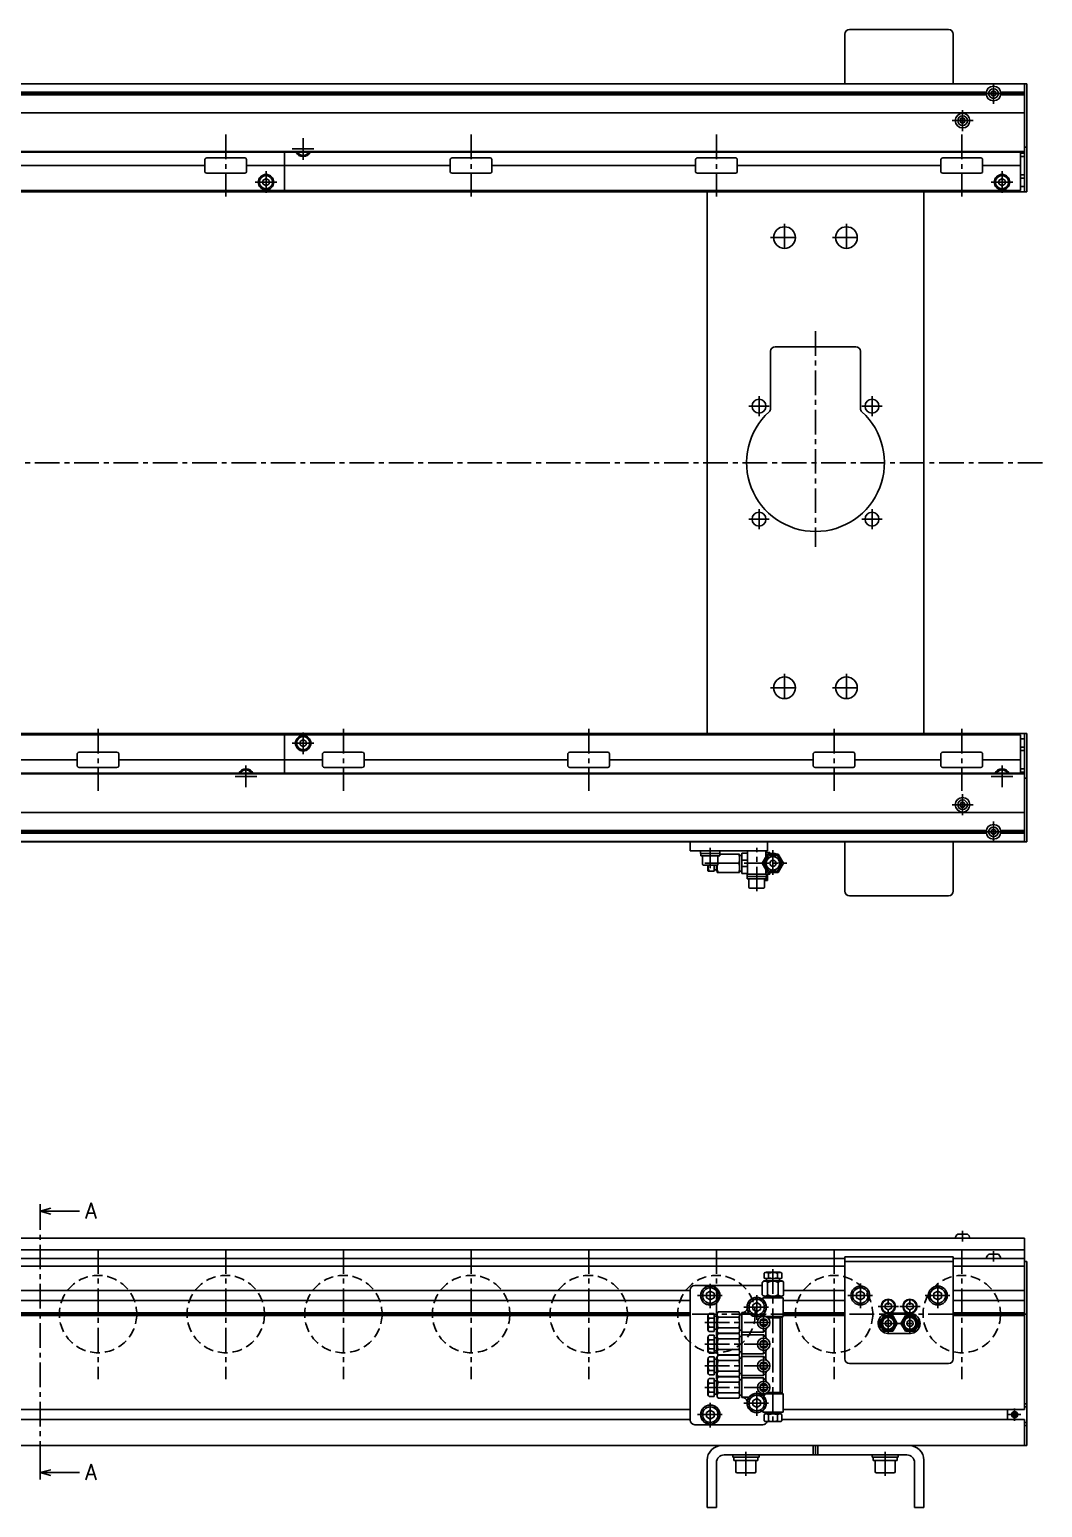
# Model space of a CAD drawing. Extents: x -10 to 3816, y -8 to 1001.
# Drawn here: x 2504 to 3159, y 28 to 983 of the extents above; entities that cross this region are included whole.
import ezdxf

# ---------------------------------------------------------------- set-up
doc = ezdxf.new("R2010")
doc.units = 0
doc.header["$LTSCALE"] = 0.5
doc.linetypes.add('CENTER', pattern=[50.8, 31.75, -6.35, 6.35, -6.35])
doc.linetypes.add('DASHED', pattern=[19.05, 12.7, -6.35])
for name, color, linetype in [('MSM_CENTER', 1, 'CENTER'), ('MSM_CONTINUOUS', 7, 'CONTINUOUS'), ('MSM_DASHED', 4, 'DASHED'), ('MSM_PART_NUMBER', 7, 'CONTINUOUS')]:
    doc.layers.add(name, color=color, linetype=linetype)
doc.styles.get("Standard").update_dxf_attribs({"font": 'txt.shx', "height": 10, "bigfont": 'bigfont.shx'})

# ---------------------------------------------------------------- blocks, each defined once
blk = doc.blocks.new('*U88')
at = {"layer": 'MSM_PART_NUMBER'}
blk.add_text('A', height=10, dxfattribs=at).set_placement((2540.23, 214.87))
blk = doc.blocks.new('*U89')
at = {"layer": 'MSM_PART_NUMBER'}
blk.add_text('A', height=10, dxfattribs=at).set_placement((2540.23, 45.87))

msp = doc.modelspace()

# ---------------------------------------------------------------- linework, layer by layer
at = {"layer": 'MSM_CENTER'}
for p, q in [((3127.15, 948.8), (3127.15, 935.3)), ((3120.4, 942.05), (3133.9, 942.05)), ((3107.15, 931.3), (3107.15, 917.8)), ((3100.4, 924.55), (3113.9, 924.55)), ((2631.15, 915.5), (2631.15, 875.5)), ((2681.15, 899.25), (2681.15, 913.25)), ((2789.65, 915.5), (2789.65, 875.5)), ((2948.15, 915.5), (2948.15, 875.5)), ((3106.65, 915.5), (3106.65, 875.5)), ((2674.15, 906.25), (2688.15, 906.25)), ((2657.15, 877.75), (2657.15, 891.75)), ((3132.65, 877.75), (3132.65, 891.75)), ((2650.15, 884.75), (2664.15, 884.75)), ((3125.65, 884.75), (3139.65, 884.75)), ((2992.15, 857.9), (2992.15, 839.9)), ((3032.15, 857.9), (3032.15, 839.9)), ((2983.15, 848.9), (3001.15, 848.9)), ((3023.15, 848.9), (3041.15, 848.9)), ((3012.15, 788.4), (3012.15, 648.9)), ((2975.65, 746.4), (2975.65, 733.4)), ((3048.65, 746.4), (3048.65, 733.4)), ((2969.15, 739.9), (2982.15, 739.9)), ((3042.15, 739.9), (3055.15, 739.9)), ((3158.75, 703.4), (359.65, 703.4)), ((2975.65, 673.4), (2975.65, 660.4)), ((3048.65, 673.4), (3048.65, 660.4)), ((2969.15, 666.9), (2982.15, 666.9)), ((3042.15, 666.9), (3055.15, 666.9)), ((2992.15, 566.9), (2992.15, 548.9)), ((3032.15, 566.9), (3032.15, 548.9)), ((2983.15, 557.9), (3001.15, 557.9)), ((3023.15, 557.9), (3041.15, 557.9)), ((2548.65, 531.3), (2548.65, 491.3)), ((2681.15, 515.05), (2681.15, 529.05)), ((2707.15, 531.3), (2707.15, 491.3)), ((2865.65, 531.3), (2865.65, 491.3)), ((3024.15, 531.3), (3024.15, 491.3)), ((3106.65, 531.3), (3106.65, 491.3)), ((2674.15, 522.05), (2688.15, 522.05)), ((2644.15, 493.55), (2644.15, 507.55)), ((3132.65, 493.55), (3132.65, 507.55)), ((2637.15, 500.55), (2651.15, 500.55)), ((3125.65, 500.55), (3139.65, 500.55)), ((3107.15, 489), (3107.15, 475.5)), ((3100.4, 482.25), (3113.9, 482.25)), ((3127.15, 471.5), (3127.15, 458)), ((3120.4, 464.75), (3133.9, 464.75)), ((2944.15, 441.3), (2944.15, 454.4)), ((2974.15, 426.3), (2974.15, 454.4)), ((2984.65, 452.9), (2984.65, 435.9)), ((2940.65, 444.4), (2993.58, 444.4)), ((2511.15, 55), (2511.15, 215)), ((3107.15, 206.75), (3107.15, 200)), ((2548.65, 195), (2548.65, 111)), ((2631.15, 195), (2631.15, 111)), ((2707.15, 195), (2707.15, 111)), ((2789.65, 195), (2789.65, 111)), ((2865.65, 195), (2865.65, 111)), ((2948.15, 195), (2948.15, 111)), ((3024.15, 195), (3024.15, 111)), ((3106.65, 195), (3106.65, 111)), ((3127.15, 193.75), (3127.15, 187)), ((2984.65, 182), (2984.65, 81.5)), ((2944.15, 156.75), (2944.15, 173.25)), ((3041.15, 156.9), (3041.15, 173.1)), ((3091.15, 156.9), (3091.15, 173.1)), ((2935.9, 165), (2952.4, 165)), ((2974.15, 149.25), (2974.15, 165.75)), ((3033.05, 165), (3049.25, 165)), ((3059.15, 139.97), (3059.15, 164.6)), ((3073.15, 139.97), (3073.15, 164.6)), ((3083.05, 165), (3099.25, 165)), ((367.15, 153), (3149.15, 153)), ((2965.9, 157.5), (2982.4, 157.5)), ((2978.65, 141.5), (2978.65, 153.5)), ((3052.55, 158), (3065.74, 158)), ((3066.55, 158), (3079.74, 158)), ((2940.65, 147.5), (2984.65, 147.5)), ((3052.11, 147), (3080.19, 147)), ((2978.65, 127.5), (2978.65, 139.5)), ((2940.65, 133.5), (2984.65, 133.5)), ((2978.65, 113.5), (2978.65, 125.5)), ((2940.65, 119.5), (2984.65, 119.5)), ((2940.65, 105.5), (2984.65, 105.5)), ((2978.65, 99.5), (2978.65, 111.5)), ((2944.15, 79.75), (2944.15, 96.25)), ((2974.15, 87.25), (2974.15, 103.75)), ((2935.9, 88), (2952.4, 88)), ((2965.9, 95.5), (2982.4, 95.5)), ((3136.75, 88), (3144.75, 88)), ((3140.75, 84), (3140.75, 92)), ((2967.15, 48.4), (2967.15, 64)), ((3057.15, 48.4), (3057.15, 64))]:
    msp.add_line(p, q, dxfattribs=at)
at = {"layer": 'MSM_CONTINUOUS'}
for p, q in [((3031.15, 948.4), (3031.15, 980.4)), ((3034.15, 983.4), (3098.15, 983.4)), ((3101.15, 948.4), (3101.15, 980.4)), ((3148.75, 948.4), (370.55, 948.4)), ((3147.15, 948.35), (372.15, 948.35)), ((3147.15, 878.4), (3147.15, 948.4)), ((3148.75, 878.4), (3148.75, 948.4)), ((3122.48, 942.92), (396.82, 942.92)), ((3122.48, 941.18), (396.82, 941.18)), ((3122.4, 942.05), (396.9, 942.05)), ((3127.15, 943.78), (3125.65, 942.92)), ((3125.65, 942.92), (3125.65, 941.18)), ((3125.65, 941.18), (3127.15, 940.32)), ((3128.65, 942.92), (3127.15, 943.78)), ((3127.15, 940.32), (3128.65, 941.18)), ((3128.65, 941.18), (3128.65, 942.92)), ((3147.15, 942.92), (3131.82, 942.92)), ((3147.15, 941.18), (3131.82, 941.18)), ((3147.15, 942.05), (3131.9, 942.05)), ((3147.15, 929.55), (372.15, 929.55)), ((3106.28, 926.05), (3105.42, 924.55)), ((3105.42, 924.55), (3106.28, 923.05)), ((3106.28, 926.05), (3108.02, 926.05)), ((3106.28, 923.05), (3108.02, 923.05)), ((3108.88, 924.55), (3108.02, 926.05)), ((3108.02, 923.05), (3108.88, 924.55)), ((3147.15, 904.15), (372.15, 904.15)), ((3147.15, 904.55), (422.15, 904.55)), ((2617.71, 899.5), (2617.71, 891.5)), ((2642.62, 900.5), (2619.68, 900.5)), ((2644.59, 891.5), (2644.59, 899.5)), ((2669.15, 904.15), (2669.15, 879.4)), ((2681.15, 903.94), (2680.79, 904.15)), ((2681.51, 904.15), (2681.15, 903.94)), ((2776.21, 899.5), (2776.21, 891.5)), ((2801.12, 900.5), (2778.18, 900.5)), ((2803.09, 891.5), (2803.09, 899.5)), ((2934.71, 899.5), (2934.71, 891.5)), ((2959.62, 900.5), (2936.68, 900.5)), ((2961.59, 891.5), (2961.59, 899.5)), ((3093.21, 899.5), (3093.21, 891.5)), ((3118.12, 900.5), (3095.18, 900.5)), ((3120.09, 891.5), (3120.09, 899.5)), ((3144.65, 904.15), (3144.65, 879.4)), ((3147.15, 903.4), (3144.65, 903.4)), ((3147.15, 901.4), (3144.65, 901.4)), ((3148.75, 907.4), (3147.15, 907.4)), ((2617.71, 895.5), (2486.09, 895.5)), ((2642.62, 890.5), (2619.68, 890.5)), ((2776.21, 895.5), (2644.59, 895.5)), ((2801.12, 890.5), (2778.18, 890.5)), ((2934.71, 895.5), (2803.09, 895.5)), ((2959.62, 890.5), (2936.68, 890.5)), ((3093.21, 895.5), (2961.59, 895.5)), ((3118.12, 890.5), (3095.18, 890.5)), ((3120.09, 895.5), (3144.65, 895.5)), ((3147.15, 889.4), (3144.65, 889.4)), ((3144.65, 879.4), (450.15, 879.4)), ((2655.15, 885.9), (2657.15, 887.06)), ((2655.15, 883.6), (2655.15, 885.9)), ((2657.15, 882.44), (2655.15, 883.6)), ((2657.15, 887.06), (2659.15, 885.9)), ((2659.15, 883.6), (2657.15, 882.44)), ((2659.15, 885.9), (2659.15, 883.6)), ((3130.65, 885.9), (3132.65, 887.06)), ((3130.65, 883.6), (3130.65, 885.9)), ((3132.65, 882.44), (3130.65, 883.6)), ((3132.65, 887.06), (3134.65, 885.9)), ((3134.65, 883.6), (3132.65, 882.44)), ((3134.65, 885.9), (3134.65, 883.6)), ((3147.15, 887.4), (3144.65, 887.4)), ((3147.15, 881.9), (3144.65, 881.9)), ((3148.75, 878.4), (450.15, 878.4)), ((2942.15, 528.4), (2942.15, 878.4)), ((3082.15, 528.4), (3082.15, 878.4)), ((2983.15, 775.4), (2983.15, 738.5)), ((3038.15, 778.4), (2986.15, 778.4)), ((3041.15, 738.5), (3041.15, 775.4)), ((3148.75, 528.4), (450.15, 528.4)), ((450.15, 527.4), (3144.65, 527.4)), ((2669.15, 502.65), (2669.15, 527.4)), ((3144.65, 502.65), (3144.65, 527.4)), ((3147.15, 458.4), (3147.15, 528.4)), ((3148.75, 458.4), (3148.75, 528.4)), ((2537.18, 516.3), (2560.12, 516.3)), ((2679.15, 523.2), (2681.15, 524.36)), ((2679.15, 520.9), (2679.15, 523.2)), ((2681.15, 519.74), (2679.15, 520.9)), ((2681.15, 524.36), (2683.15, 523.2)), ((2683.15, 520.9), (2681.15, 519.74)), ((2683.15, 523.2), (2683.15, 520.9)), ((2695.68, 516.3), (2718.62, 516.3)), ((2854.18, 516.3), (2877.12, 516.3)), ((3012.68, 516.3), (3035.62, 516.3)), ((3095.18, 516.3), (3118.12, 516.3)), ((3147.15, 524.9), (3144.65, 524.9)), ((3147.15, 519.4), (3144.65, 519.4)), ((3147.15, 517.4), (3144.65, 517.4)), ((2403.59, 511.3), (2535.21, 511.3)), ((2535.21, 515.3), (2535.21, 507.3)), ((2562.09, 507.3), (2562.09, 515.3)), ((2562.09, 511.3), (2693.71, 511.3)), ((2693.71, 515.3), (2693.71, 507.3)), ((2720.59, 507.3), (2720.59, 515.3)), ((2720.59, 511.3), (2852.21, 511.3)), ((2852.21, 515.3), (2852.21, 507.3)), ((2879.09, 507.3), (2879.09, 515.3)), ((2879.09, 511.3), (3010.71, 511.3)), ((3010.71, 515.3), (3010.71, 507.3)), ((3037.59, 507.3), (3037.59, 515.3)), ((3037.59, 511.3), (3093.21, 511.3)), ((3093.21, 515.3), (3093.21, 507.3)), ((3120.09, 507.3), (3120.09, 515.3)), ((3120.09, 511.3), (3144.65, 511.3)), ((3147.15, 502.65), (372.15, 502.65)), ((3147.15, 502.25), (422.15, 502.25)), ((2537.18, 506.3), (2560.12, 506.3)), ((2643.79, 502.65), (2644.15, 502.86)), ((2644.15, 502.86), (2644.51, 502.65)), ((2695.68, 506.3), (2718.62, 506.3)), ((2854.18, 506.3), (2877.12, 506.3)), ((3012.68, 506.3), (3035.62, 506.3)), ((3095.18, 506.3), (3118.12, 506.3)), ((3132.29, 502.65), (3132.65, 502.86)), ((3132.65, 502.86), (3133.01, 502.65)), ((3147.15, 505.4), (3144.65, 505.4)), ((3147.15, 503.4), (3144.65, 503.4)), ((3148.75, 499.4), (3147.15, 499.4)), ((3106.28, 483.75), (3105.42, 482.25)), ((3105.42, 482.25), (3106.28, 480.75)), ((3108.02, 483.75), (3106.28, 483.75)), ((3108.02, 480.75), (3106.28, 480.75)), ((3108.88, 482.25), (3108.02, 483.75)), ((3108.02, 480.75), (3108.88, 482.25)), ((3147.15, 477.25), (372.15, 477.25)), ((3122.48, 465.62), (396.82, 465.62)), ((3122.48, 463.88), (396.82, 463.88)), ((3122.4, 464.75), (396.9, 464.75)), ((3127.15, 466.48), (3125.65, 465.62)), ((3125.65, 465.62), (3125.65, 463.88)), ((3125.65, 463.88), (3127.15, 463.02)), ((3128.65, 465.62), (3127.15, 466.48)), ((3127.15, 463.02), (3128.65, 463.88)), ((3128.65, 463.88), (3128.65, 465.62)), ((3147.15, 465.62), (3131.82, 465.62)), ((3147.15, 463.88), (3131.82, 463.88)), ((3147.15, 464.75), (3131.9, 464.75)), ((3148.75, 458.4), (370.55, 458.4)), ((3147.15, 458.45), (372.15, 458.45)), ((2931.15, 458.4), (2931.15, 452.4)), ((2981.15, 452.4), (2931.15, 452.4)), ((2937.9, 452.4), (2937.9, 450.8)), ((2937.9, 450.8), (2950.4, 450.8)), ((2938.05, 450.8), (2938.05, 449.3)), ((2938.05, 449.3), (2950.25, 449.3)), ((2939.15, 449.3), (2939.15, 443.8)), ((2949.15, 443.8), (2949.15, 449.3)), ((2950.25, 449.3), (2950.25, 450.8)), ((2963.15, 450.4), (2950.25, 450.4)), ((2950.4, 450.8), (2950.4, 452.4)), ((2963.15, 450.4), (2963.15, 438.4)), ((2964.65, 449.4), (2963.15, 449.4)), ((2968.15, 450.9), (2964.65, 450.9)), ((2964.65, 450.9), (2964.65, 437.9)), ((2968.15, 452.4), (2968.15, 437.4)), ((2977.72, 444.4), (2981.19, 450.4)), ((2978.88, 444.4), (2981.76, 449.4)), ((2980.15, 448.61), (2980.15, 452.4)), ((2980.15, 451.4), (2982.65, 451.4)), ((2981.15, 458.4), (2981.15, 452.4)), ((2981.19, 450.4), (2988.11, 450.4)), ((2981.76, 449.4), (2987.54, 449.4)), ((2982.65, 450.58), (2982.65, 451.4)), ((2987.54, 449.4), (2990.42, 444.4)), ((2988.11, 450.4), (2991.58, 444.4)), ((3031.15, 458.4), (3031.15, 426.4)), ((3101.15, 458.4), (3101.15, 426.4)), ((2939.65, 443.3), (2948.65, 443.3)), ((2942.65, 443.3), (2942.65, 440)), ((2946.65, 443.3), (2946.65, 439.4)), ((2946.65, 440.15), (2948.15, 440.15)), ((2948.15, 443.3), (2948.15, 439.4)), ((2948.65, 443.3), (2948.65, 438.4)), ((2962.61, 444.4), (2949.19, 444.4)), ((2968.15, 446.4), (2964.65, 446.4)), ((2968.15, 442.4), (2964.65, 442.4)), ((2981.19, 438.4), (2977.72, 444.4)), ((2981.76, 439.4), (2978.88, 444.4)), ((2980.15, 437.4), (2980.15, 440.19)), ((2990.42, 444.4), (2987.54, 439.4)), ((2991.58, 444.4), (2988.11, 438.4)), ((2946.65, 439.4), (2942.77, 439.4)), ((2948.15, 439.4), (2948.65, 439.4)), ((2948.65, 438.4), (2963.15, 438.4)), ((2963.15, 439.4), (2964.65, 439.4)), ((2964.65, 437.9), (2968.15, 437.9)), ((2967.9, 437.4), (2982.65, 437.4)), ((2967.9, 437.4), (2967.9, 435.8)), ((2967.9, 435.8), (2980.4, 435.8)), ((2968.05, 435.8), (2968.05, 434.3)), ((2968.05, 434.3), (2980.25, 434.3)), ((2969.15, 434.3), (2969.15, 428.9)), ((2979.15, 428.9), (2979.15, 434.3)), ((2981.15, 433.4), (2979.15, 433.4)), ((2980.25, 434.3), (2980.25, 435.8)), ((2980.4, 435.8), (2980.4, 437.4)), ((2980.4, 436.4), (2980.65, 436.4)), ((2980.65, 433.4), (2980.65, 436.4)), ((2981.15, 433.4), (2981.15, 437.4)), ((2988.11, 438.4), (2981.19, 438.4)), ((2987.54, 439.4), (2981.76, 439.4)), ((2982.65, 437.4), (2982.65, 438.4)), ((2969.75, 428.3), (2978.55, 428.3)), ((3098.15, 423.4), (3034.15, 423.4)), ((2511.15, 215), (2511.15, 224)), ((2511.15, 219.5), (2518.15, 221.38)), ((2511.15, 219.5), (2536.75, 219.5)), ((2518.15, 217.62), (2511.15, 219.5)), ((3147.15, 202), (372.15, 202)), ((3110.28, 204.75), (3104.03, 204.75)), ((3147.15, 91.25), (3147.15, 202)), ((3147.15, 194.6), (674.31, 194.6)), ((3130.28, 191.75), (3124.03, 191.75)), ((3031.15, 189), (676.55, 189)), ((3031.15, 184), (678.55, 184)), ((3101.15, 190), (3031.15, 190)), ((3031.15, 124), (3031.15, 190)), ((3101.15, 187), (3031.15, 187)), ((3101.15, 124), (3101.15, 190)), ((3147.15, 189), (3101.15, 189)), ((3147.15, 184), (3101.15, 184)), ((3148.75, 187), (3147.15, 187)), ((3148.75, 68), (3148.75, 187)), ((2977.72, 173.5), (2977.72, 165.5)), ((2978.88, 179.2), (2978.88, 176.3)), ((2989.85, 174.5), (2979.45, 174.5)), ((2989.05, 180), (2980.25, 180)), ((2980.38, 176), (2988.92, 176)), ((2980.4, 176), (2980.4, 174.5)), ((2981.19, 173.5), (2981.19, 165.5)), ((2981.76, 179.2), (2981.76, 176.3)), ((2987.54, 179.2), (2987.54, 176.3)), ((2988.11, 173.5), (2988.11, 165.5)), ((2988.9, 174.5), (2988.9, 176)), ((2990.42, 179.2), (2990.42, 176.3)), ((2991.58, 173.5), (2991.58, 165.5)), ((2931.15, 168.25), (667.15, 168.25)), ((2931.15, 168.5), (2931.15, 84.5)), ((2977.72, 171.5), (2934.15, 171.5)), ((2944.15, 167.89), (2941.65, 166.44)), ((2941.65, 166.44), (2941.65, 163.56)), ((2941.65, 163.56), (2944.15, 162.11)), ((2946.65, 166.44), (2944.15, 167.89)), ((2944.15, 162.11), (2946.65, 163.56)), ((2946.65, 163.56), (2946.65, 166.44)), ((2978.15, 163.5), (2978.15, 162.3)), ((2991.15, 163.5), (2978.15, 163.5)), ((2989.85, 164.5), (2979.45, 164.5)), ((2979.65, 164.5), (2979.65, 163.5)), ((2989.65, 163.5), (2989.65, 164.5)), ((2991.15, 151.5), (2991.15, 163.5)), ((3031.15, 168.25), (2991.58, 168.25)), ((3038.65, 166.44), (3041.15, 167.89)), ((3038.65, 163.56), (3038.65, 166.44)), ((3041.15, 162.11), (3038.65, 163.56)), ((3041.15, 167.89), (3043.65, 166.44)), ((3043.65, 163.56), (3041.15, 162.11)), ((3043.65, 163.56), (3043.65, 166.44)), ((3088.65, 166.44), (3091.15, 167.89)), ((3088.65, 163.56), (3088.65, 166.44)), ((3091.15, 162.11), (3088.65, 163.56)), ((3091.15, 167.89), (3093.65, 166.44)), ((3093.65, 163.56), (3091.15, 162.11)), ((3093.65, 163.56), (3093.65, 166.44)), ((3147.15, 168.25), (3101.15, 168.25)), ((2931.15, 161.75), (682.15, 161.75)), ((2931.15, 153.87), (682.15, 153.87)), ((2931.15, 153), (682.15, 153)), ((2946.65, 153.27), (2943.45, 153.27)), ((2946.65, 153.27), (2946.65, 141.73)), ((2949.19, 154.43), (2948.65, 153.5)), ((2948.65, 153.5), (2948.65, 141.5)), ((2962.61, 154.43), (2949.19, 154.43)), ((2963.15, 153.5), (2962.61, 154.43)), ((2963.15, 153.5), (2963.15, 141.5)), ((2964.65, 154), (2964.65, 99)), ((2965.15, 154), (2964.65, 154)), ((2969.2, 153.68), (2964.65, 153.68)), ((2974.15, 160.39), (2971.65, 158.94)), ((2971.65, 158.94), (2971.65, 156.06)), ((2971.65, 156.06), (2974.15, 154.61)), ((2976.65, 158.94), (2974.15, 160.39)), ((2974.15, 154.61), (2976.65, 156.06)), ((2976.65, 156.06), (2976.65, 158.94)), ((2978.45, 152.96), (2978.45, 151.49)), ((3031.15, 161.75), (2991.15, 161.75)), ((3031.15, 153.87), (2991.15, 153.87)), ((3031.15, 153), (2991.15, 153)), ((3057.15, 159.15), (3059.15, 160.31)), ((3057.15, 156.85), (3057.15, 159.15)), ((3059.15, 155.69), (3057.15, 156.85)), ((3059.15, 160.31), (3061.15, 159.15)), ((3061.15, 156.85), (3059.15, 155.69)), ((3060.08, 153.5), (3072.22, 153.5)), ((3061.15, 156.85), (3061.15, 159.15)), ((3071.15, 159.15), (3073.15, 160.31)), ((3071.15, 156.85), (3071.15, 159.15)), ((3073.15, 155.69), (3071.15, 156.85)), ((3073.15, 160.31), (3075.15, 159.15)), ((3075.15, 156.85), (3073.15, 155.69)), ((3075.15, 156.85), (3075.15, 159.15)), ((3147.15, 161.75), (3101.15, 161.75)), ((3147.15, 153.87), (3101.15, 153.87)), ((3147.15, 153), (3101.15, 153)), ((2931.15, 152.13), (682.15, 152.13)), ((2942.65, 151.9), (2942.65, 143.1)), ((2946.65, 150.39), (2943.45, 150.39)), ((2946.65, 144.61), (2943.45, 144.61)), ((2948.15, 151.75), (2946.65, 151.75)), ((2948.65, 152.5), (2948.15, 152.5)), ((2948.15, 152.5), (2948.15, 142.5)), ((2962.61, 150.96), (2949.19, 150.96)), ((2962.61, 144.04), (2949.19, 144.04)), ((2964.65, 152.5), (2963.15, 152.5)), ((2980.65, 149), (2976.65, 149)), ((2976.65, 146), (2980.65, 146)), ((2978.45, 143.51), (2978.45, 141.32)), ((2979.5, 151.5), (2979.69, 151.36)), ((2991.15, 151.5), (2979.5, 151.5)), ((2980.46, 143.93), (2980.07, 142.91)), ((2989.23, 150.63), (2981.14, 150.63)), ((2989.23, 150.63), (2990.65, 151.4)), ((2989.23, 102.37), (2989.23, 150.63)), ((2990.65, 151.21), (2991.15, 151.5)), ((2990.65, 101.6), (2990.65, 151.4)), ((3031.15, 152.13), (2991.15, 152.13)), ((3056.25, 152.03), (3053.34, 147)), ((3053.34, 147), (3056.25, 141.97)), ((3053.65, 150.46), (3053.65, 147.53)), ((3053.65, 146.47), (3053.65, 143.54)), ((3054.53, 147), (3056.84, 151)), ((3056.84, 143), (3054.53, 147)), ((3062.05, 152.03), (3056.25, 152.03)), ((3056.84, 151), (3061.46, 151)), ((3061.46, 151), (3063.77, 147)), ((3063.77, 147), (3061.46, 143)), ((3064.96, 147), (3062.05, 152.03)), ((3062.05, 141.97), (3064.96, 147)), ((3070.25, 152.03), (3067.34, 147)), ((3067.34, 147), (3070.25, 141.97)), ((3068.53, 147), (3070.84, 151)), ((3070.84, 143), (3068.53, 147)), ((3076.05, 152.03), (3070.25, 152.03)), ((3070.84, 151), (3075.46, 151)), ((3075.46, 151), (3077.77, 147)), ((3077.77, 147), (3075.46, 143)), ((3078.96, 147), (3076.05, 152.03)), ((3076.05, 141.97), (3078.96, 147)), ((3078.65, 147.53), (3078.65, 150.46)), ((3078.65, 149.83), (3078.92, 149.98)), ((3079.04, 149.76), (3078.65, 149.54)), ((3078.65, 143.54), (3078.65, 146.47)), ((3147.15, 152.13), (3101.15, 152.13)), ((2942.65, 137.9), (2942.65, 129.1)), ((2946.65, 141.73), (2943.45, 141.73)), ((2946.65, 139.27), (2943.45, 139.27)), ((2946.65, 136.39), (2943.45, 136.39)), ((2946.65, 143.25), (2948.15, 143.25)), ((2946.65, 139.27), (2946.65, 127.73)), ((2948.15, 137.75), (2946.65, 137.75)), ((2948.15, 142.5), (2948.65, 142.5)), ((2948.65, 138.5), (2948.15, 138.5)), ((2948.15, 138.5), (2948.15, 128.5)), ((2948.65, 141.5), (2949.19, 140.57)), ((2949.19, 140.43), (2948.65, 139.5)), ((2948.65, 139.5), (2948.65, 127.5)), ((2962.61, 140.57), (2949.19, 140.57)), ((2962.61, 140.43), (2949.19, 140.43)), ((2962.61, 136.96), (2949.19, 136.96)), ((2962.61, 140.57), (2963.15, 141.5)), ((2963.15, 139.5), (2962.61, 140.43)), ((2963.15, 142.5), (2964.65, 142.5)), ((2963.15, 139.5), (2963.15, 127.5)), ((2964.65, 138.5), (2963.15, 138.5)), ((2964.65, 141.32), (2978.45, 141.32)), ((2978.45, 139.68), (2964.65, 139.68)), ((2980.65, 135), (2976.65, 135)), ((2978.45, 139.68), (2978.45, 137.49)), ((2980.07, 142.91), (2980.07, 138.09)), ((3056.25, 141.97), (3062.05, 141.97)), ((3061.46, 143), (3056.84, 143)), ((3073.15, 140.5), (3059.15, 140.5)), ((3070.25, 141.97), (3076.05, 141.97)), ((3075.46, 143), (3070.84, 143)), ((2946.65, 130.61), (2943.45, 130.61)), ((2946.65, 127.73), (2943.45, 127.73)), ((2946.65, 125.27), (2943.45, 125.27)), ((2946.65, 129.25), (2948.15, 129.25)), ((2946.65, 125.27), (2946.65, 113.73)), ((2948.15, 128.5), (2948.65, 128.5)), ((2948.65, 124.5), (2948.15, 124.5)), ((2948.15, 124.5), (2948.15, 114.5)), ((2948.65, 127.5), (2949.19, 126.57)), ((2949.19, 126.43), (2948.65, 125.5)), ((2948.65, 125.5), (2948.65, 113.5)), ((2962.61, 130.04), (2949.19, 130.04)), ((2962.61, 126.57), (2949.19, 126.57)), ((2962.61, 126.43), (2949.19, 126.43)), ((2962.61, 126.57), (2963.15, 127.5)), ((2963.15, 125.5), (2962.61, 126.43)), ((2963.15, 128.5), (2964.65, 128.5)), ((2963.15, 125.5), (2963.15, 113.5)), ((2964.65, 124.5), (2963.15, 124.5)), ((2964.65, 127.32), (2978.45, 127.32)), ((2978.45, 125.68), (2964.65, 125.68)), ((2976.65, 132), (2980.65, 132)), ((2978.45, 129.51), (2978.45, 127.32)), ((2978.45, 125.68), (2978.45, 123.49)), ((2980.07, 128.91), (2980.07, 124.09)), ((2942.65, 123.9), (2942.65, 115.1)), ((2946.65, 122.39), (2943.45, 122.39)), ((2946.65, 116.61), (2943.45, 116.61)), ((2948.15, 123.75), (2946.65, 123.75)), ((2946.65, 115.25), (2948.15, 115.25)), ((2962.61, 122.96), (2949.19, 122.96)), ((2962.61, 116.04), (2949.19, 116.04)), ((2980.65, 121), (2976.65, 121)), ((2976.65, 118), (2980.65, 118)), ((2978.45, 115.51), (2978.45, 113.32)), ((2980.07, 114.91), (2980.07, 110.09)), ((3098.15, 121), (3034.15, 121)), ((2942.65, 109.9), (2942.65, 101.1)), ((2946.65, 113.73), (2943.45, 113.73)), ((2946.65, 111.27), (2943.45, 111.27)), ((2946.65, 108.39), (2943.45, 108.39)), ((2946.65, 111.27), (2946.65, 99.73)), ((2948.15, 109.75), (2946.65, 109.75)), ((2948.15, 114.5), (2948.65, 114.5)), ((2948.65, 110.5), (2948.15, 110.5)), ((2948.15, 110.5), (2948.15, 100.5)), ((2948.65, 113.5), (2949.19, 112.57)), ((2949.19, 112.43), (2948.65, 111.5)), ((2948.65, 111.5), (2948.65, 99.5)), ((2962.61, 112.57), (2949.19, 112.57)), ((2962.61, 112.43), (2949.19, 112.43)), ((2962.61, 108.96), (2949.19, 108.96)), ((2962.61, 112.57), (2963.15, 113.5)), ((2963.15, 111.5), (2962.61, 112.43)), ((2963.15, 114.5), (2964.65, 114.5)), ((2963.15, 111.5), (2963.15, 99.5)), ((2964.65, 110.5), (2963.15, 110.5)), ((2964.65, 113.32), (2978.45, 113.32)), ((2978.45, 111.68), (2964.65, 111.68)), ((2980.65, 107), (2976.65, 107)), ((2978.45, 111.68), (2978.45, 109.49)), ((2946.65, 102.61), (2943.45, 102.61)), ((2946.65, 99.73), (2943.45, 99.73)), ((2946.65, 101.25), (2948.15, 101.25)), ((2948.15, 100.5), (2948.65, 100.5)), ((2948.65, 99.5), (2949.19, 98.57)), ((2962.61, 102.04), (2949.19, 102.04)), ((2962.61, 98.57), (2949.19, 98.57)), ((2962.61, 98.57), (2963.15, 99.5)), ((2963.15, 100.5), (2964.65, 100.5)), ((2964.65, 99.32), (2969.2, 99.32)), ((2964.65, 99), (2965.15, 99)), ((2974.15, 98.39), (2971.65, 96.94)), ((2971.65, 96.94), (2971.65, 94.06)), ((2976.65, 96.94), (2974.15, 98.39)), ((2976.65, 104), (2980.65, 104)), ((2976.65, 94.06), (2976.65, 96.94)), ((2978.45, 101.51), (2978.45, 100.04)), ((2979.5, 101.5), (2979.69, 101.64)), ((2991.15, 101.5), (2979.5, 101.5)), ((2989.23, 102.37), (2981.14, 102.37)), ((2990.65, 101.6), (2989.23, 102.37)), ((2991.15, 101.5), (2990.65, 101.79)), ((2991.15, 89.5), (2991.15, 101.5)), ((2931.15, 91.25), (682.15, 91.25)), ((2944.15, 90.89), (2941.65, 89.44)), ((2941.65, 89.44), (2941.65, 86.56)), ((2941.65, 86.56), (2944.15, 85.11)), ((2946.65, 89.44), (2944.15, 90.89)), ((2944.15, 85.11), (2946.65, 86.56)), ((2946.65, 86.56), (2946.65, 89.44)), ((2971.65, 94.06), (2974.15, 92.61)), ((2974.15, 92.61), (2976.65, 94.06)), ((2978.15, 90.7), (2978.15, 89.5)), ((2991.15, 89.5), (2978.15, 89.5)), ((2979.65, 88.5), (2978.88, 88.05)), ((2978.88, 88.05), (2978.88, 83.95)), ((2979.65, 89.5), (2979.65, 88.5)), ((2989.65, 88.5), (2979.65, 88.5)), ((2981.76, 88.05), (2981.76, 83.95)), ((2987.54, 88.05), (2987.54, 83.95)), ((2989.65, 88.5), (2989.65, 89.5)), ((2990.42, 88.05), (2989.65, 88.5)), ((2990.42, 88.05), (2990.42, 83.95)), ((3147.15, 91.25), (2991.15, 91.25)), ((3136.15, 90), (3136.15, 86)), ((3140.17, 89), (3139.6, 88)), ((3139.6, 88), (3140.17, 87)), ((3141.33, 89), (3140.17, 89)), ((3140.17, 87), (3141.33, 87)), ((3141.9, 88), (3141.33, 89)), ((3141.33, 87), (3141.9, 88)), ((3148.75, 95), (3147.15, 95)), ((3147.15, 93), (3148.75, 93)), ((2931.15, 84.75), (679.65, 84.75)), ((2934.15, 81.5), (2978.15, 81.5)), ((2978.88, 83.95), (2979.65, 83.5)), ((2989.65, 83.5), (2979.65, 83.5)), ((2989.65, 83.5), (2990.42, 83.95)), ((3147.15, 84.75), (2990.42, 84.75)), ((3147.15, 68), (3147.15, 84.75)), ((3147.15, 83), (3148.75, 83)), ((3148.75, 81), (3147.15, 81)), ((3148.75, 68), (472.15, 68)), ((3010.65, 62), (3010.65, 68)), ((3012.15, 62), (3012.15, 68)), ((3013.65, 62), (3013.65, 68)), ((2942.15, 58.5), (2942.15, 28)), ((3071.15, 62), (2953.15, 62)), ((2958.65, 62), (2958.65, 60.4)), ((2975.65, 60.4), (2958.65, 60.4)), ((2959.45, 60.4), (2959.45, 58.4)), ((2974.85, 58.4), (2959.45, 58.4)), ((2960.65, 58.4), (2960.65, 51.2)), ((2973.65, 51.2), (2973.65, 58.4)), ((2974.85, 58.4), (2974.85, 60.4)), ((2975.65, 60.4), (2975.65, 62)), ((3048.65, 62), (3048.65, 60.4)), ((3065.65, 60.4), (3048.65, 60.4)), ((3049.45, 60.4), (3049.45, 58.4)), ((3064.85, 58.4), (3049.45, 58.4)), ((3050.65, 58.4), (3050.65, 51.2)), ((3063.65, 51.2), (3063.65, 58.4)), ((3064.85, 58.4), (3064.85, 60.4)), ((3065.65, 60.4), (3065.65, 62)), ((3082.15, 58.5), (3082.15, 28)), ((2511.15, 46), (2511.15, 55)), ((2511.15, 50.5), (2518.15, 52.38)), ((2518.15, 48.62), (2511.15, 50.5)), ((2511.15, 50.5), (2536.75, 50.5)), ((2948.15, 57), (2948.15, 28)), ((2972.85, 50.4), (2961.45, 50.4)), ((3062.85, 50.4), (3051.45, 50.4)), ((3076.15, 28), (3076.15, 57)), ((2948.15, 28), (2942.15, 28)), ((3082.15, 28), (3076.15, 28))]:
    msp.add_line(p, q, dxfattribs=at)
for centre, radius in [((3127.15, 942.05), 4.75), ((3127.15, 942.05), 3.13), ((3107.15, 924.55), 4.75), ((3107.15, 924.55), 3.13), ((2657.15, 884.75), 5), ((2657.15, 884.75), 4.25), ((3132.65, 884.75), 5), ((3132.65, 884.75), 4.25), ((2992.15, 848.9), 7), ((3032.15, 848.9), 7), ((2975.65, 739.9), 4.5), ((3048.65, 739.9), 4.5), ((2975.65, 666.9), 4.5), ((3048.65, 666.9), 4.5), ((2992.15, 557.9), 7), ((3032.15, 557.9), 7), ((2681.15, 522.05), 5), ((2681.15, 522.05), 4.25), ((3107.15, 482.25), 4.75), ((3107.15, 482.25), 3.13), ((3127.15, 464.75), 4.75), ((3127.15, 464.75), 3.13), ((2984.65, 444.4), 4.4), ((2984.65, 444.4), 2), ((2944.15, 165), 6.25), ((2944.15, 165), 6.1), ((2944.15, 165), 5), ((2974.15, 157.5), 6.25), ((2974.15, 157.5), 6.1), ((2974.15, 157.5), 5), ((3041.15, 165), 6.1), ((3041.15, 165), 5), ((3059.15, 158), 4.6), ((3073.15, 158), 4.6), ((3091.15, 165), 6.1), ((3091.15, 165), 5), ((3059.15, 158), 4.25), ((3073.15, 158), 4.25), ((2978.65, 147.5), 4), ((2978.65, 147.5), 2.5), ((3059.15, 147), 3.9), ((3059.15, 147), 2), ((3073.15, 147), 3.9), ((3073.15, 147), 2), ((2978.65, 133.5), 4), ((2978.65, 133.5), 2.5), ((2978.65, 119.5), 4), ((2978.65, 119.5), 2.5), ((2978.65, 105.5), 4), ((2978.65, 105.5), 2.5), ((2974.15, 95.5), 6.25), ((2974.15, 95.5), 6.1), ((2974.15, 95.5), 5), ((2944.15, 88), 6.25), ((2944.15, 88), 6.1), ((2944.15, 88), 5), ((3140.75, 88), 2), ((3140.75, 88), 1.6)]:
    msp.add_circle(centre, radius, dxfattribs=at)
for centre, radius, start, end in [((3034.15, 980.4), 3, 90, 180), ((3098.15, 980.4), 3, 0, 90), ((2618.58, 899.38), 0.882, 115.53281, 172.10275), ((2619.66, 897.09), 3.41, 89.66873, 115.24537), ((2642.64, 897.09), 3.41, 64.75463, 90.33127), ((2643.72, 899.38), 0.882, 7.89725, 64.46719), ((2681.15, 906.25), 5, 204.83459, 335.16541), ((2681.15, 906.25), 4.25, 209.61158, 330.38842), ((2777.08, 899.38), 0.882, 115.53281, 172.10275), ((2778.16, 897.09), 3.41, 89.66873, 115.24537), ((2801.14, 897.09), 3.41, 64.75463, 90.33127), ((2802.22, 899.38), 0.882, 7.89725, 64.46719), ((2935.58, 899.38), 0.882, 115.53281, 172.10275), ((2936.66, 897.09), 3.41, 89.66873, 115.24537), ((2959.64, 897.09), 3.41, 64.75463, 90.33127), ((2960.72, 899.38), 0.882, 7.89725, 64.46719), ((3094.08, 899.38), 0.882, 115.53281, 172.10275), ((3095.16, 897.09), 3.41, 89.66873, 115.24537), ((3118.14, 897.09), 3.41, 64.75463, 90.33127), ((3119.22, 899.38), 0.882, 7.89725, 64.46719), ((2618.58, 891.62), 0.882, 187.89725, 244.46719), ((2619.66, 893.91), 3.41, 244.75463, 270.33127), ((2642.64, 893.91), 3.41, 269.66873, 295.24537), ((2643.72, 891.62), 0.882, 295.53281, 352.10275), ((2777.08, 891.62), 0.882, 187.89725, 244.46719), ((2778.16, 893.91), 3.41, 244.75463, 270.33127), ((2801.14, 893.91), 3.41, 269.66873, 295.24537), ((2802.22, 891.62), 0.882, 295.53281, 352.10275), ((2935.58, 891.62), 0.882, 187.89725, 244.46719), ((2936.66, 893.91), 3.41, 244.75463, 270.33127), ((2959.64, 893.91), 3.41, 269.66873, 295.24537), ((2960.72, 891.62), 0.882, 295.53281, 352.10275), ((3094.08, 891.62), 0.882, 187.89725, 244.46719), ((3095.16, 893.91), 3.41, 244.75463, 270.33127), ((3118.14, 893.91), 3.41, 269.66873, 295.24537), ((3119.22, 891.62), 0.882, 295.53281, 352.10275), ((2986.15, 775.4), 3, 90, 180), ((3038.15, 775.4), 3, 0, 90), ((3012.15, 703.4), 44.5, 132.35205, 47.64795), ((2980.15, 738.5), 3, 312.35205, 360), ((3044.15, 738.5), 3, 180, 227.64795), ((2536.08, 515.18), 0.882, 115.53281, 172.10275), ((2537.16, 512.89), 3.41, 89.66873, 115.24537), ((2560.14, 512.89), 3.41, 64.75463, 90.33127), ((2561.22, 515.18), 0.882, 7.89725, 64.46719), ((2694.58, 515.18), 0.882, 115.53281, 172.10275), ((2695.66, 512.89), 3.41, 89.66873, 115.24537), ((2718.64, 512.89), 3.41, 64.75463, 90.33127), ((2719.72, 515.18), 0.882, 7.89725, 64.46719), ((2853.08, 515.18), 0.882, 115.53281, 172.10275), ((2854.16, 512.89), 3.41, 89.66873, 115.24537), ((2877.14, 512.89), 3.41, 64.75463, 90.33127), ((2878.22, 515.18), 0.882, 7.89725, 64.46719), ((3011.58, 515.18), 0.882, 115.53281, 172.10275), ((3012.66, 512.89), 3.41, 89.66873, 115.24537), ((3035.64, 512.89), 3.41, 64.75463, 90.33127), ((3036.72, 515.18), 0.882, 7.89725, 64.46719), ((3094.08, 515.18), 0.882, 115.53281, 172.10275), ((3095.16, 512.89), 3.41, 89.66873, 115.24537), ((3118.14, 512.89), 3.41, 64.75463, 90.33127), ((3119.22, 515.18), 0.882, 7.89725, 64.46719), ((2536.08, 507.42), 0.882, 187.89725, 244.46719), ((2537.16, 509.71), 3.41, 244.75463, 270.33127), ((2560.14, 509.71), 3.41, 269.66873, 295.24537), ((2561.22, 507.42), 0.882, 295.53281, 352.10275), ((2694.58, 507.42), 0.882, 187.89725, 244.46719), ((2695.66, 509.71), 3.41, 244.75463, 270.33127), ((2718.64, 509.71), 3.41, 269.66873, 295.24537), ((2719.72, 507.42), 0.882, 295.53281, 352.10275), ((2853.08, 507.42), 0.882, 187.89725, 244.46719), ((2854.16, 509.71), 3.41, 244.75463, 270.33127), ((2877.14, 509.71), 3.41, 269.66873, 295.24537), ((2878.22, 507.42), 0.882, 295.53281, 352.10275), ((3011.58, 507.42), 0.882, 187.89725, 244.46719), ((3012.66, 509.71), 3.41, 244.75463, 270.33127), ((3035.64, 509.71), 3.41, 269.66873, 295.24537), ((3036.72, 507.42), 0.882, 295.53281, 352.10275), ((3094.08, 507.42), 0.882, 187.89725, 244.46719), ((3095.16, 509.71), 3.41, 244.75463, 270.33127), ((3118.14, 509.71), 3.41, 269.66873, 295.24537), ((3119.22, 507.42), 0.882, 295.53281, 352.10275), ((2644.15, 500.55), 5, 24.83459, 155.16541), ((2644.15, 500.55), 4.25, 29.61158, 150.38842), ((3132.65, 500.55), 5, 24.83459, 155.16541), ((3132.65, 500.55), 4.25, 29.61158, 150.38842), ((2954.48, 447.4), 8.67, 339.74384, 20.25616), ((2984.65, 444.4), 6.5, 67.38014, 112.61986), ((2984.65, 444.4), 5.2, 74.05763, 105.94237), ((2939.65, 443.8), 0.5, 180, 270), ((2944.25, 440.01), 1.6, 180.43562, 202.49501), ((2947.67, 441.9), 4.91, 163.42229, 210.63), ((2948.65, 443.8), 0.5, 270, 0), ((2957.32, 441.4), 8.67, 166.97843, 200.25616), ((2957.32, 447.4), 8.67, 199.55904, 200.25616), ((2957.32, 441.4), 8.67, 159.74384, 160.44096), ((2954.48, 441.4), 8.67, 339.74384, 20.25616), ((2969.75, 428.9), 0.6, 180, 270), ((2978.55, 428.9), 0.6, 270, 360), ((3034.15, 426.4), 3, 180, 270), ((3098.15, 426.4), 3, 270, 0), ((3107.06, 201.1), 4.75, 129.77311, 169.06843), ((3107.24, 201.1), 4.75, 10.93157, 50.22689), ((3127.06, 188.1), 4.75, 129.77311, 169.06843), ((3127.24, 188.1), 4.75, 10.93157, 50.22689), ((2979.45, 172.5), 2, 90.11029, 149.93887), ((2979.05, 172.74), 1.53, 111.55113, 150.36521), ((2979.48, 171.04), 3.28, 77.03002, 107.58008), ((2980.26, 178.4), 1.6, 90.43562, 150.00191), ((2979.98, 178.56), 1.28, 101.23665, 150.00946), ((2980.38, 179.9), 3.9, 247.37747, 270), ((2980.11, 179.52), 3.45, 249.0935, 269.33894), ((2980.32, 177.23), 2.65, 75.46823, 102.70483), ((2980.43, 179.81), 3.76, 264.46564, 290.7762), ((2979.83, 172.72), 1.56, 29.94112, 75.76836), ((2980.66, 178.56), 1.27, 30.00153, 75.51684), ((2984.65, 166.7), 7.63, 63.00964, 116.99036), ((2983.45, 177.03), 2.75, 97.70448, 127.88636), ((2984.65, 194.16), 18.09, 260.81926, 279.18074), ((2984.66, 169.74), 10.14, 82.15911, 98.97638), ((2985.81, 176.99), 2.8, 52.03334, 85.17798), ((2988.64, 178.56), 1.28, 101.23665, 150.00946), ((2988.77, 179.52), 3.45, 249.0935, 269.33894), ((2989.44, 172.74), 1.53, 111.55113, 150.36521), ((2988.98, 177.23), 2.65, 75.46823, 102.70483), ((2989.09, 179.81), 3.76, 264.46564, 290.7762), ((2989.87, 171.04), 3.28, 77.03002, 107.58008), ((2988.92, 179.9), 3.9, 270, 292.61211), ((2989.04, 178.4), 1.6, 29.99809, 89.56438), ((2989.32, 178.56), 1.27, 30.00153, 75.51684), ((2989.85, 172.5), 2, 30.03164, 89.88971), ((2990.22, 172.72), 1.56, 29.94112, 75.76836), ((2934.15, 168.5), 3, 90, 180), ((2979.45, 166.5), 2, 210.03164, 269.88971), ((2979.08, 166.28), 1.56, 209.94112, 255.76836), ((2979.43, 167.96), 3.28, 257.03002, 287.58008), ((2979.86, 166.26), 1.53, 291.55113, 330.36521), ((2984.65, 172.3), 7.63, 243.00964, 296.99036), ((2989.47, 166.28), 1.56, 209.94112, 255.76836), ((2989.82, 167.96), 3.28, 257.03002, 287.58008), ((2989.85, 166.5), 2, 270.11029, 329.93887), ((2990.25, 166.26), 1.53, 291.55113, 330.36521), ((2944.25, 151.89), 1.6, 119.99809, 179.56438), ((2944.09, 152.17), 1.28, 119.99054, 168.76335), ((2952.11, 152.57), 3.47, 147.64359, 177.97216), ((2959.69, 152.57), 3.47, 2.02784, 32.35641), ((2965.15, 157), 3, 270, 344.34572), ((2966.67, 146.69), 13.7, 20.55488, 28.50184), ((3059.15, 147), 6.5, 96.30161, 270), ((3073.15, 147), 6.5, 270, 83.69839), ((2945.42, 151.83), 2.65, 167.29517, 194.53177), ((2952.91, 147.49), 10.14, 171.02362, 187.84089), ((2945.42, 143.17), 2.65, 167.29517, 194.53177), ((2944.09, 143.51), 1.28, 119.99054, 168.76335), ((2944.09, 151.49), 1.27, 194.48316, 239.99847), ((2945.66, 146.34), 2.8, 184.82202, 217.96666), ((2945.62, 148.7), 2.75, 142.11364, 172.29552), ((3065.94, 155.44), 117.32, 181.34195, 181.40146), ((2952.2, 152.86), 3.56, 184.53386, 212.09487), ((2956.96, 147.36), 8.31, 175.79142, 187.9999), ((2952.11, 142.18), 3.47, 147.64359, 177.97216), ((2986.54, 143), 38.2, 167.96439, 172.52064), ((2962.68, 148.01), 14.07, 187.35501, 196.39305), ((2959.6, 152.86), 3.56, 327.90513, 355.46614), ((2925.26, 143), 38.2, 7.47936, 12.03561), ((2949.12, 148.01), 14.07, 343.60695, 352.64499), ((2959.69, 142.18), 3.47, 2.02784, 32.35641), ((2954.84, 147.36), 8.31, 352.0001, 4.20858), ((2845.86, 155.44), 117.32, 358.59854, 358.65805), ((3059.15, 147), 5.04, 154.09869, 205.90131), ((3059.15, 147), 5.04, 94.09869, 145.90131), ((3059.15, 147), 5.04, 214.09869, 265.90131), ((3059.15, 147), 5.04, 34.09869, 85.90131), ((3059.15, 147), 5.04, 274.09869, 325.90131), ((3059.15, 147), 5.04, 334.09869, 25.90131), ((3073.15, 147), 5.04, 154.09869, 205.90131), ((3073.15, 147), 5.04, 94.09869, 145.90131), ((3073.15, 147), 5.04, 214.09869, 265.90131), ((3073.15, 147), 5.04, 34.09869, 85.90131), ((3073.15, 147), 5.04, 274.09869, 325.90131), ((3073.15, 147), 5.04, 334.09869, 25.90131), ((2944.25, 143.11), 1.6, 180.43562, 240.00191), ((2944.25, 137.89), 1.6, 119.99809, 179.56438), ((2945.42, 137.83), 2.65, 167.29517, 194.53177), ((2952.91, 133.49), 10.14, 171.02362, 187.84089), ((2944.09, 138.17), 1.28, 119.99054, 168.76335), ((2944.09, 142.83), 1.27, 194.48316, 239.99847), ((2944.09, 137.49), 1.27, 194.48316, 239.99847), ((2945.62, 134.7), 2.75, 142.11364, 172.29552), ((3065.94, 145.05), 117.32, 181.34195, 181.40146), ((2952.2, 142.46), 3.56, 184.53386, 212.09487), ((2952.11, 138.57), 3.47, 147.64359, 177.97216), ((3065.94, 141.44), 117.32, 181.34195, 181.40146), ((2952.2, 138.86), 3.56, 184.53386, 212.09487), ((2956.96, 133.36), 8.31, 175.79142, 187.9999), ((2986.54, 129), 38.2, 167.96439, 172.52064), ((2959.6, 142.46), 3.56, 327.90513, 355.46614), ((2959.69, 138.57), 3.47, 2.02784, 32.35641), ((2959.6, 138.86), 3.56, 327.90513, 355.46614), ((2925.26, 129), 38.2, 7.47936, 12.03561), ((2954.84, 133.36), 8.31, 352.0001, 4.20858), ((2845.86, 145.05), 117.32, 358.59854, 358.65805), ((2845.86, 141.44), 117.32, 358.59854, 358.65805), ((2973.96, 147.5), 7.64, 305.97921, 323.04645), ((2973.96, 133.5), 7.64, 36.95355, 54.02079), ((2686, 25.24), 314.98, 20.7943, 20.99431), ((2944.25, 129.11), 1.6, 180.43562, 240.00191), ((2944.25, 123.89), 1.6, 119.99809, 179.56438), ((2945.42, 129.17), 2.65, 167.29517, 194.53177), ((2945.42, 123.83), 2.65, 167.29517, 194.53177), ((2944.09, 129.51), 1.28, 119.99054, 168.76335), ((2944.09, 124.17), 1.28, 119.99054, 168.76335), ((2944.09, 128.83), 1.27, 194.48316, 239.99847), ((2945.66, 132.34), 2.8, 184.82202, 217.96666), ((2952.11, 128.18), 3.47, 147.64359, 177.97216), ((3065.94, 131.05), 117.32, 181.34195, 181.40146), ((2952.2, 128.46), 3.56, 184.53386, 212.09487), ((2952.11, 124.57), 3.47, 147.64359, 177.97216), ((3065.94, 127.44), 117.32, 181.34195, 181.40146), ((2952.2, 124.86), 3.56, 184.53386, 212.09487), ((2962.68, 134.01), 14.07, 187.35501, 196.39305), ((2949.12, 134.01), 14.07, 343.60695, 352.64499), ((2959.69, 128.18), 3.47, 2.02784, 32.35641), ((2959.6, 128.46), 3.56, 327.90513, 355.46614), ((2959.69, 124.57), 3.47, 2.02784, 32.35641), ((2959.6, 124.86), 3.56, 327.90513, 355.46614), ((2845.86, 131.05), 117.32, 358.59854, 358.65805), ((2845.86, 127.44), 117.32, 358.59854, 358.65805), ((2973.96, 133.5), 7.64, 305.97921, 323.04645), ((2973.96, 119.5), 7.64, 36.95355, 54.02079), ((2968.04, 134.09), 13.1, 336.69976, 341.51163), ((2944.25, 115.11), 1.6, 180.43562, 240.00191), ((2952.91, 119.49), 10.14, 171.02362, 187.84089), ((2945.42, 115.17), 2.65, 167.29517, 194.53177), ((2944.09, 115.51), 1.28, 119.99054, 168.76335), ((2944.09, 123.49), 1.27, 194.48316, 239.99847), ((2945.66, 118.34), 2.8, 184.82202, 217.96666), ((2945.62, 120.7), 2.75, 142.11364, 172.29552), ((2956.96, 119.36), 8.31, 175.79142, 187.9999), ((2952.11, 114.18), 3.47, 147.64359, 177.97216), ((2986.54, 115), 38.2, 167.96439, 172.52064), ((2962.68, 120.01), 14.07, 187.35501, 196.39305), ((2925.26, 115), 38.2, 7.47936, 12.03561), ((2949.12, 120.01), 14.07, 343.60695, 352.64499), ((2959.69, 114.18), 3.47, 2.02784, 32.35641), ((2954.84, 119.36), 8.31, 352.0001, 4.20858), ((2973.96, 119.5), 7.64, 305.97921, 323.04645), ((2686, 11.24), 314.98, 20.7943, 20.99431), ((2968.04, 120.09), 13.1, 336.69976, 341.51163), ((3034.15, 124), 3, 180, 270), ((3098.15, 124), 3, 270, 0), ((2944.25, 109.89), 1.6, 119.99809, 179.56438), ((2945.42, 109.83), 2.65, 167.29517, 194.53177), ((2952.91, 105.49), 10.14, 171.02362, 187.84089), ((2944.09, 110.17), 1.28, 119.99054, 168.76335), ((2944.09, 114.83), 1.27, 194.48316, 239.99847), ((2944.09, 109.49), 1.27, 194.48316, 239.99847), ((2945.62, 106.7), 2.75, 142.11364, 172.29552), ((3065.94, 117.05), 117.32, 181.34195, 181.40146), ((2952.2, 114.46), 3.56, 184.53386, 212.09487), ((2952.11, 110.57), 3.47, 147.64359, 177.97216), ((3065.94, 113.44), 117.32, 181.34195, 181.40146), ((2952.2, 110.86), 3.56, 184.53386, 212.09487), ((2956.96, 105.36), 8.31, 175.79142, 187.9999), ((2986.54, 101), 38.2, 167.96439, 172.52064), ((2959.6, 114.46), 3.56, 327.90513, 355.46614), ((2959.69, 110.57), 3.47, 2.02784, 32.35641), ((2959.6, 110.86), 3.56, 327.90513, 355.46614), ((2925.26, 101), 38.2, 7.47936, 12.03561), ((2954.84, 105.36), 8.31, 352.0001, 4.20858), ((2845.86, 117.05), 117.32, 358.59854, 358.65805), ((2845.86, 113.44), 117.32, 358.59854, 358.65805), ((2973.96, 105.5), 7.64, 36.95355, 54.02079), ((2968.03, 104.91), 13.11, 18.49054, 23.29807), ((2944.25, 101.11), 1.6, 180.43562, 240.00191), ((2945.42, 101.17), 2.65, 167.29517, 194.53177), ((2944.09, 101.51), 1.28, 119.99054, 168.76335), ((2944.09, 100.83), 1.27, 194.48316, 239.99847), ((2945.66, 104.34), 2.8, 184.82202, 217.96666), ((2952.11, 100.18), 3.47, 147.64359, 177.97216), ((3065.94, 103.05), 117.32, 181.34195, 181.40146), ((2952.2, 100.46), 3.56, 184.53386, 212.09487), ((2962.68, 106.01), 14.07, 187.35501, 196.39305), ((2949.12, 106.01), 14.07, 343.60695, 352.64499), ((2959.69, 100.18), 3.47, 2.02784, 32.35641), ((2959.6, 100.46), 3.56, 327.90513, 355.46614), ((2845.86, 103.05), 117.32, 358.59854, 358.65805), ((2965.15, 96), 3, 15.65428, 90), ((2966.73, 106.29), 13.64, 331.47404, 339.45651), ((2981.01, 83.91), 4.66, 103.97939, 117.21984), ((2980.53, 85.7), 2.81, 94.38836, 103.45652), ((2980.22, 85.61), 2.89, 57.64359, 87.97216), ((2984.85, 77.67), 10.83, 91.04235, 106.5456), ((2984.6, 78.61), 9.89, 72.71508, 89.69697), ((2989.08, 85.61), 2.89, 92.02784, 122.35641), ((2988.77, 85.7), 2.81, 76.54348, 85.61164), ((2988.29, 83.91), 4.66, 62.78016, 76.02061), ((3139.15, 90), 3, 155.37568, 180), ((3139.15, 86), 3, 180, 204.62432), ((2934.15, 84.5), 3, 180, 270), ((2978.15, 84.5), 3, 270, 340.52878), ((2981.01, 88.09), 4.66, 242.78016, 256.02061), ((2980.53, 86.3), 2.81, 256.54348, 265.61164), ((2980.22, 86.39), 2.89, 272.02784, 302.35641), ((2984.85, 94.33), 10.83, 253.4544, 268.95765), ((2984.6, 93.39), 9.89, 270.30303, 287.28492), ((2989.08, 86.39), 2.89, 237.64359, 267.97216), ((2988.77, 86.3), 2.81, 274.38836, 283.45652), ((2988.29, 88.09), 4.66, 283.97939, 297.21984), ((2951.65, 58.5), 9.5, 90, 180), ((3072.65, 58.5), 9.5, 0, 90), ((2953.15, 57), 5, 90, 180), ((3071.15, 57), 5, 0, 90), ((2961.45, 51.2), 0.8, 180, 270), ((2972.85, 51.2), 0.8, 270, 0), ((3051.45, 51.2), 0.8, 180, 270), ((3062.85, 51.2), 0.8, 270, 0)]:
    msp.add_arc(centre, radius, start, end, dxfattribs=at)
at = {"layer": 'MSM_DASHED'}
for centre in [(2548.65, 153), (2631.15, 153), (2707.15, 153), (2789.65, 153), (2865.65, 153), (2948.15, 153), (3024.15, 153), (3106.65, 153)]:
    msp.add_circle(centre, 25, dxfattribs=at)

# ---------------------------------------------------------------- block references
at = {"layer": 'MSM_CONTINUOUS'}
for name in ['*U88', '*U89']:
    msp.add_blockref(name, (0, 0), dxfattribs=at)

doc.saveas('drawing.dxf')
